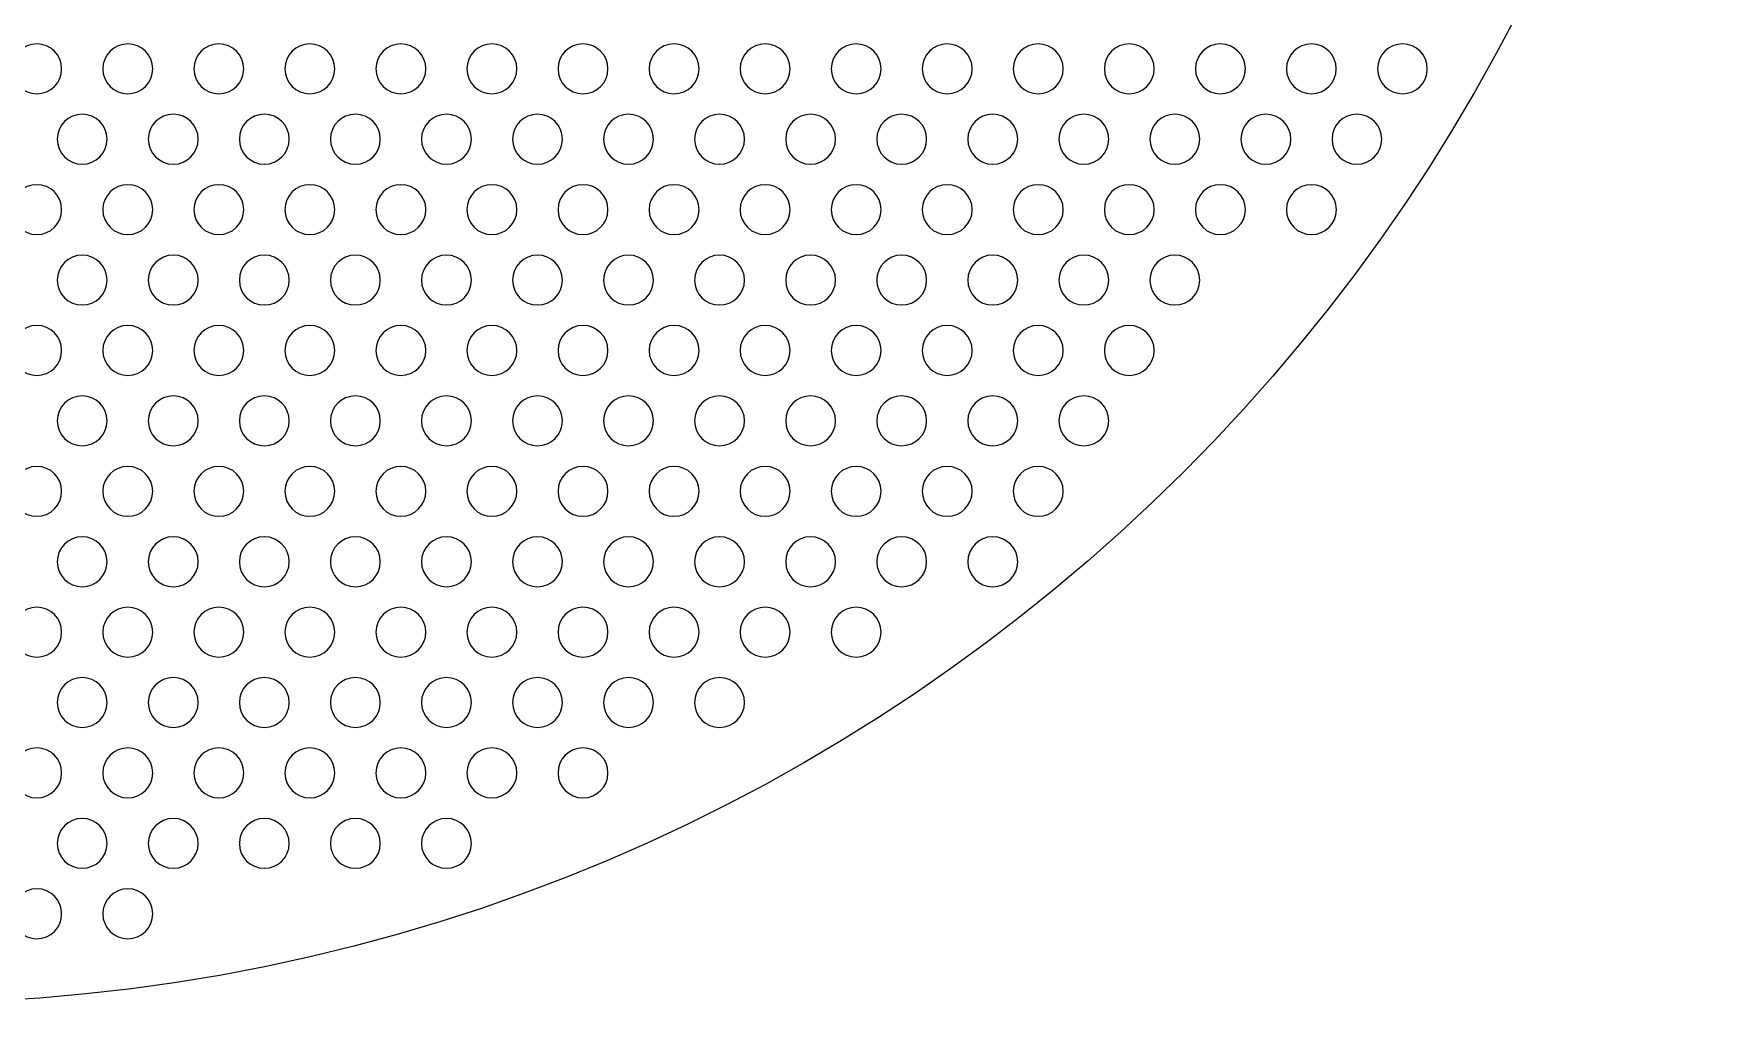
# Model space of a CAD drawing. Header units: millimetres. Extents: x 2717 to 2965, y -3 to 245.
# Drawn here: x 2850.6 to 2965.5, y -3 to 63.3 of the extents above; entities that cross this region are included whole.
import ezdxf

# ---------------------------------------------------------------- set-up
doc = ezdxf.new("R2010")
doc.units = ezdxf.units.MM
doc.layers.add('Livello 04', color=1, linetype='Continuous', true_color=0xff0000)
doc.layers.add('Predefinito', color=18, linetype='Continuous', true_color=0x000000)

msp = doc.modelspace()

# ---------------------------------------------------------------- linework, layer by layer
at = {"layer": 'Livello 04'}
msp.add_circle((2841.47, 121.04), 124, dxfattribs=at)
at = {"layer": 'Predefinito', "color": 18, "true_color": 0x000000}
for points in [[(2850.8, 62.6), (2849.86, 62.6), (2849.09, 61.84), (2849.09, 60.9)], [(2852.5, 60.9), (2852.5, 61.84), (2851.74, 62.6), (2850.8, 62.6)], [(2857.02, 62.6), (2856.08, 62.6), (2855.31, 61.84), (2855.31, 60.9)], [(2858.72, 60.9), (2858.72, 61.84), (2857.96, 62.6), (2857.02, 62.6)], [(2863.24, 62.6), (2862.3, 62.6), (2861.53, 61.84), (2861.53, 60.9)], [(2864.94, 60.9), (2864.94, 61.84), (2864.18, 62.6), (2863.24, 62.6)], [(2869.46, 62.6), (2868.51, 62.6), (2867.75, 61.84), (2867.75, 60.9)], [(2871.16, 60.9), (2871.16, 61.84), (2870.4, 62.6), (2869.46, 62.6)], [(2875.68, 62.6), (2874.73, 62.6), (2873.97, 61.84), (2873.97, 60.9)], [(2877.38, 60.9), (2877.38, 61.84), (2876.62, 62.6), (2875.68, 62.6)], [(2881.89, 62.6), (2880.95, 62.6), (2880.19, 61.84), (2880.19, 60.9)], [(2883.6, 60.9), (2883.6, 61.84), (2882.84, 62.6), (2881.89, 62.6)], [(2888.11, 62.6), (2887.17, 62.6), (2886.41, 61.84), (2886.41, 60.9)], [(2889.82, 60.9), (2889.82, 61.84), (2889.06, 62.6), (2888.11, 62.6)], [(2894.33, 62.6), (2893.39, 62.6), (2892.63, 61.84), (2892.63, 60.9)], [(2896.04, 60.9), (2896.04, 61.84), (2895.28, 62.6), (2894.33, 62.6)], [(2900.55, 62.6), (2899.61, 62.6), (2898.85, 61.84), (2898.85, 60.9)], [(2902.26, 60.9), (2902.26, 61.84), (2901.49, 62.6), (2900.55, 62.6)], [(2906.77, 62.6), (2905.83, 62.6), (2905.07, 61.84), (2905.07, 60.9)], [(2908.48, 60.9), (2908.48, 61.84), (2907.71, 62.6), (2906.77, 62.6)], [(2912.99, 62.6), (2912.05, 62.6), (2911.29, 61.84), (2911.29, 60.9)], [(2914.7, 60.9), (2914.7, 61.84), (2913.93, 62.6), (2912.99, 62.6)], [(2919.21, 62.6), (2918.27, 62.6), (2917.51, 61.84), (2917.51, 60.9)], [(2920.92, 60.9), (2920.92, 61.84), (2920.15, 62.6), (2919.21, 62.6)], [(2925.43, 62.6), (2924.49, 62.6), (2923.73, 61.84), (2923.73, 60.9)], [(2927.14, 60.9), (2927.14, 61.84), (2926.37, 62.6), (2925.43, 62.6)], [(2931.65, 62.6), (2930.71, 62.6), (2929.95, 61.84), (2929.95, 60.9)], [(2933.36, 60.9), (2933.36, 61.84), (2932.59, 62.6), (2931.65, 62.6)], [(2937.87, 62.6), (2936.93, 62.6), (2936.17, 61.84), (2936.17, 60.9)], [(2939.57, 60.9), (2939.57, 61.84), (2938.81, 62.6), (2937.87, 62.6)], [(2944.09, 62.6), (2943.15, 62.6), (2942.39, 61.84), (2942.39, 60.9)], [(2945.79, 60.9), (2945.79, 61.84), (2945.03, 62.6), (2944.09, 62.6)], [(2849.09, 60.9), (2849.09, 59.96), (2849.86, 59.19), (2850.8, 59.19)], [(2850.8, 59.19), (2851.74, 59.19), (2852.5, 59.96), (2852.5, 60.9)], [(2855.31, 60.9), (2855.31, 59.96), (2856.08, 59.19), (2857.02, 59.19)], [(2857.02, 59.19), (2857.96, 59.19), (2858.72, 59.96), (2858.72, 60.9)], [(2861.53, 60.9), (2861.53, 59.96), (2862.3, 59.19), (2863.24, 59.19)], [(2863.24, 59.19), (2864.18, 59.19), (2864.94, 59.96), (2864.94, 60.9)], [(2867.75, 60.9), (2867.75, 59.96), (2868.51, 59.19), (2869.46, 59.19)], [(2869.46, 59.19), (2870.4, 59.19), (2871.16, 59.96), (2871.16, 60.9)], [(2873.97, 60.9), (2873.97, 59.96), (2874.73, 59.19), (2875.68, 59.19)], [(2875.68, 59.19), (2876.62, 59.19), (2877.38, 59.96), (2877.38, 60.9)], [(2880.19, 60.9), (2880.19, 59.96), (2880.95, 59.19), (2881.89, 59.19)], [(2881.89, 59.19), (2882.84, 59.19), (2883.6, 59.96), (2883.6, 60.9)], [(2886.41, 60.9), (2886.41, 59.96), (2887.17, 59.19), (2888.11, 59.19)], [(2888.11, 59.19), (2889.06, 59.19), (2889.82, 59.96), (2889.82, 60.9)], [(2892.63, 60.9), (2892.63, 59.96), (2893.39, 59.19), (2894.33, 59.19)], [(2894.33, 59.19), (2895.28, 59.19), (2896.04, 59.96), (2896.04, 60.9)], [(2898.85, 60.9), (2898.85, 59.96), (2899.61, 59.19), (2900.55, 59.19)], [(2900.55, 59.19), (2901.49, 59.19), (2902.26, 59.96), (2902.26, 60.9)], [(2905.07, 60.9), (2905.07, 59.96), (2905.83, 59.19), (2906.77, 59.19)], [(2906.77, 59.19), (2907.71, 59.19), (2908.48, 59.96), (2908.48, 60.9)], [(2911.29, 60.9), (2911.29, 59.96), (2912.05, 59.19), (2912.99, 59.19)], [(2912.99, 59.19), (2913.93, 59.19), (2914.7, 59.96), (2914.7, 60.9)], [(2917.51, 60.9), (2917.51, 59.96), (2918.27, 59.19), (2919.21, 59.19)], [(2919.21, 59.19), (2920.15, 59.19), (2920.92, 59.96), (2920.92, 60.9)], [(2923.73, 60.9), (2923.73, 59.96), (2924.49, 59.19), (2925.43, 59.19)], [(2925.43, 59.19), (2926.37, 59.19), (2927.14, 59.96), (2927.14, 60.9)], [(2929.95, 60.9), (2929.95, 59.96), (2930.71, 59.19), (2931.65, 59.19)], [(2931.65, 59.19), (2932.59, 59.19), (2933.36, 59.96), (2933.36, 60.9)], [(2936.17, 60.9), (2936.17, 59.96), (2936.93, 59.19), (2937.87, 59.19)], [(2937.87, 59.19), (2938.81, 59.19), (2939.57, 59.96), (2939.57, 60.9)], [(2942.39, 60.9), (2942.39, 59.96), (2943.15, 59.19), (2944.09, 59.19)], [(2944.09, 59.19), (2945.03, 59.19), (2945.79, 59.96), (2945.79, 60.9)], [(2853.91, 57.79), (2852.97, 57.79), (2852.2, 57.03), (2852.2, 56.09)], [(2855.61, 56.09), (2855.61, 57.03), (2854.85, 57.79), (2853.91, 57.79)], [(2860.13, 57.79), (2859.19, 57.79), (2858.42, 57.03), (2858.42, 56.09)], [(2861.83, 56.09), (2861.83, 57.03), (2861.07, 57.79), (2860.13, 57.79)], [(2866.35, 57.79), (2865.4, 57.79), (2864.64, 57.03), (2864.64, 56.09)], [(2868.05, 56.09), (2868.05, 57.03), (2867.29, 57.79), (2866.35, 57.79)], [(2872.57, 57.79), (2871.62, 57.79), (2870.86, 57.03), (2870.86, 56.09)], [(2874.27, 56.09), (2874.27, 57.03), (2873.51, 57.79), (2872.57, 57.79)], [(2878.79, 57.79), (2877.84, 57.79), (2877.08, 57.03), (2877.08, 56.09)], [(2880.49, 56.09), (2880.49, 57.03), (2879.73, 57.79), (2878.79, 57.79)], [(2885, 57.79), (2884.06, 57.79), (2883.3, 57.03), (2883.3, 56.09)], [(2886.71, 56.09), (2886.71, 57.03), (2885.95, 57.79), (2885, 57.79)], [(2891.22, 57.79), (2890.28, 57.79), (2889.52, 57.03), (2889.52, 56.09)], [(2892.93, 56.09), (2892.93, 57.03), (2892.17, 57.79), (2891.22, 57.79)], [(2897.44, 57.79), (2896.5, 57.79), (2895.74, 57.03), (2895.74, 56.09)], [(2899.15, 56.09), (2899.15, 57.03), (2898.39, 57.79), (2897.44, 57.79)], [(2903.66, 57.79), (2902.72, 57.79), (2901.96, 57.03), (2901.96, 56.09)], [(2905.37, 56.09), (2905.37, 57.03), (2904.6, 57.79), (2903.66, 57.79)], [(2909.88, 57.79), (2908.94, 57.79), (2908.18, 57.03), (2908.18, 56.09)], [(2911.59, 56.09), (2911.59, 57.03), (2910.82, 57.79), (2909.88, 57.79)], [(2916.1, 57.79), (2915.16, 57.79), (2914.4, 57.03), (2914.4, 56.09)], [(2917.81, 56.09), (2917.81, 57.03), (2917.04, 57.79), (2916.1, 57.79)], [(2922.32, 57.79), (2921.38, 57.79), (2920.62, 57.03), (2920.62, 56.09)], [(2924.03, 56.09), (2924.03, 57.03), (2923.26, 57.79), (2922.32, 57.79)], [(2928.54, 57.79), (2927.6, 57.79), (2926.84, 57.03), (2926.84, 56.09)], [(2930.25, 56.09), (2930.25, 57.03), (2929.48, 57.79), (2928.54, 57.79)], [(2934.76, 57.79), (2933.82, 57.79), (2933.06, 57.03), (2933.06, 56.09)], [(2936.47, 56.09), (2936.47, 57.03), (2935.7, 57.79), (2934.76, 57.79)], [(2940.98, 57.79), (2940.04, 57.79), (2939.28, 57.03), (2939.28, 56.09)], [(2942.68, 56.09), (2942.68, 57.03), (2941.92, 57.79), (2940.98, 57.79)], [(2852.2, 56.09), (2852.2, 55.14), (2852.97, 54.38), (2853.91, 54.38)], [(2853.91, 54.38), (2854.85, 54.38), (2855.61, 55.14), (2855.61, 56.09)], [(2858.42, 56.09), (2858.42, 55.14), (2859.19, 54.38), (2860.13, 54.38)], [(2860.13, 54.38), (2861.07, 54.38), (2861.83, 55.14), (2861.83, 56.09)], [(2864.64, 56.09), (2864.64, 55.14), (2865.4, 54.38), (2866.35, 54.38)], [(2866.35, 54.38), (2867.29, 54.38), (2868.05, 55.14), (2868.05, 56.09)], [(2870.86, 56.09), (2870.86, 55.14), (2871.62, 54.38), (2872.57, 54.38)], [(2872.57, 54.38), (2873.51, 54.38), (2874.27, 55.14), (2874.27, 56.09)], [(2877.08, 56.09), (2877.08, 55.14), (2877.84, 54.38), (2878.79, 54.38)], [(2878.79, 54.38), (2879.73, 54.38), (2880.49, 55.14), (2880.49, 56.09)], [(2883.3, 56.09), (2883.3, 55.14), (2884.06, 54.38), (2885, 54.38)], [(2885, 54.38), (2885.95, 54.38), (2886.71, 55.14), (2886.71, 56.09)], [(2889.52, 56.09), (2889.52, 55.14), (2890.28, 54.38), (2891.22, 54.38)], [(2891.22, 54.38), (2892.17, 54.38), (2892.93, 55.14), (2892.93, 56.09)], [(2895.74, 56.09), (2895.74, 55.14), (2896.5, 54.38), (2897.44, 54.38)], [(2897.44, 54.38), (2898.39, 54.38), (2899.15, 55.14), (2899.15, 56.09)], [(2901.96, 56.09), (2901.96, 55.14), (2902.72, 54.38), (2903.66, 54.38)], [(2903.66, 54.38), (2904.6, 54.38), (2905.37, 55.14), (2905.37, 56.09)], [(2908.18, 56.09), (2908.18, 55.14), (2908.94, 54.38), (2909.88, 54.38)], [(2909.88, 54.38), (2910.82, 54.38), (2911.59, 55.14), (2911.59, 56.09)], [(2914.4, 56.09), (2914.4, 55.14), (2915.16, 54.38), (2916.1, 54.38)], [(2916.1, 54.38), (2917.04, 54.38), (2917.81, 55.14), (2917.81, 56.09)], [(2920.62, 56.09), (2920.62, 55.14), (2921.38, 54.38), (2922.32, 54.38)], [(2922.32, 54.38), (2923.26, 54.38), (2924.03, 55.14), (2924.03, 56.09)], [(2926.84, 56.09), (2926.84, 55.14), (2927.6, 54.38), (2928.54, 54.38)], [(2928.54, 54.38), (2929.48, 54.38), (2930.25, 55.14), (2930.25, 56.09)], [(2933.06, 56.09), (2933.06, 55.14), (2933.82, 54.38), (2934.76, 54.38)], [(2934.76, 54.38), (2935.7, 54.38), (2936.47, 55.14), (2936.47, 56.09)], [(2939.28, 56.09), (2939.28, 55.14), (2940.04, 54.38), (2940.98, 54.38)], [(2940.98, 54.38), (2941.92, 54.38), (2942.68, 55.14), (2942.68, 56.09)], [(2850.8, 52.98), (2849.86, 52.98), (2849.09, 52.22), (2849.09, 51.27)], [(2852.5, 51.27), (2852.5, 52.22), (2851.74, 52.98), (2850.8, 52.98)], [(2857.02, 52.98), (2856.08, 52.98), (2855.31, 52.22), (2855.31, 51.27)], [(2858.72, 51.27), (2858.72, 52.22), (2857.96, 52.98), (2857.02, 52.98)], [(2863.24, 52.98), (2862.3, 52.98), (2861.53, 52.22), (2861.53, 51.27)], [(2864.94, 51.27), (2864.94, 52.22), (2864.18, 52.98), (2863.24, 52.98)], [(2869.46, 52.98), (2868.51, 52.98), (2867.75, 52.22), (2867.75, 51.27)], [(2871.16, 51.27), (2871.16, 52.22), (2870.4, 52.98), (2869.46, 52.98)], [(2875.68, 52.98), (2874.73, 52.98), (2873.97, 52.22), (2873.97, 51.27)], [(2877.38, 51.27), (2877.38, 52.22), (2876.62, 52.98), (2875.68, 52.98)], [(2881.89, 52.98), (2880.95, 52.98), (2880.19, 52.22), (2880.19, 51.27)], [(2883.6, 51.27), (2883.6, 52.22), (2882.84, 52.98), (2881.89, 52.98)], [(2888.11, 52.98), (2887.17, 52.98), (2886.41, 52.22), (2886.41, 51.27)], [(2889.82, 51.27), (2889.82, 52.22), (2889.06, 52.98), (2888.11, 52.98)], [(2894.33, 52.98), (2893.39, 52.98), (2892.63, 52.22), (2892.63, 51.27)], [(2896.04, 51.27), (2896.04, 52.22), (2895.28, 52.98), (2894.33, 52.98)], [(2900.55, 52.98), (2899.61, 52.98), (2898.85, 52.22), (2898.85, 51.27)], [(2902.26, 51.27), (2902.26, 52.22), (2901.49, 52.98), (2900.55, 52.98)], [(2906.77, 52.98), (2905.83, 52.98), (2905.07, 52.22), (2905.07, 51.27)], [(2908.48, 51.27), (2908.48, 52.22), (2907.71, 52.98), (2906.77, 52.98)], [(2912.99, 52.98), (2912.05, 52.98), (2911.29, 52.22), (2911.29, 51.27)], [(2914.7, 51.27), (2914.7, 52.22), (2913.93, 52.98), (2912.99, 52.98)], [(2919.21, 52.98), (2918.27, 52.98), (2917.51, 52.22), (2917.51, 51.27)], [(2920.92, 51.27), (2920.92, 52.22), (2920.15, 52.98), (2919.21, 52.98)], [(2925.43, 52.98), (2924.49, 52.98), (2923.73, 52.22), (2923.73, 51.27)], [(2927.14, 51.27), (2927.14, 52.22), (2926.37, 52.98), (2925.43, 52.98)], [(2931.65, 52.98), (2930.71, 52.98), (2929.95, 52.22), (2929.95, 51.27)], [(2933.36, 51.27), (2933.36, 52.22), (2932.59, 52.98), (2931.65, 52.98)], [(2937.87, 52.98), (2936.93, 52.98), (2936.17, 52.22), (2936.17, 51.27)], [(2939.58, 51.27), (2939.58, 52.22), (2938.81, 52.98), (2937.87, 52.98)], [(2849.09, 51.27), (2849.09, 50.33), (2849.86, 49.57), (2850.8, 49.57)], [(2850.8, 49.57), (2851.74, 49.57), (2852.5, 50.33), (2852.5, 51.27)], [(2855.31, 51.27), (2855.31, 50.33), (2856.08, 49.57), (2857.02, 49.57)], [(2857.02, 49.57), (2857.96, 49.57), (2858.72, 50.33), (2858.72, 51.27)], [(2861.53, 51.27), (2861.53, 50.33), (2862.3, 49.57), (2863.24, 49.57)], [(2863.24, 49.57), (2864.18, 49.57), (2864.94, 50.33), (2864.94, 51.27)], [(2867.75, 51.27), (2867.75, 50.33), (2868.51, 49.57), (2869.46, 49.57)], [(2869.46, 49.57), (2870.4, 49.57), (2871.16, 50.33), (2871.16, 51.27)], [(2873.97, 51.27), (2873.97, 50.33), (2874.73, 49.57), (2875.68, 49.57)], [(2875.68, 49.57), (2876.62, 49.57), (2877.38, 50.33), (2877.38, 51.27)], [(2880.19, 51.27), (2880.19, 50.33), (2880.95, 49.57), (2881.89, 49.57)], [(2881.89, 49.57), (2882.84, 49.57), (2883.6, 50.33), (2883.6, 51.27)], [(2886.41, 51.27), (2886.41, 50.33), (2887.17, 49.57), (2888.11, 49.57)], [(2888.11, 49.57), (2889.06, 49.57), (2889.82, 50.33), (2889.82, 51.27)], [(2892.63, 51.27), (2892.63, 50.33), (2893.39, 49.57), (2894.33, 49.57)], [(2894.33, 49.57), (2895.28, 49.57), (2896.04, 50.33), (2896.04, 51.27)], [(2898.85, 51.27), (2898.85, 50.33), (2899.61, 49.57), (2900.55, 49.57)], [(2900.55, 49.57), (2901.49, 49.57), (2902.26, 50.33), (2902.26, 51.27)], [(2905.07, 51.27), (2905.07, 50.33), (2905.83, 49.57), (2906.77, 49.57)], [(2906.77, 49.57), (2907.71, 49.57), (2908.48, 50.33), (2908.48, 51.27)], [(2911.29, 51.27), (2911.29, 50.33), (2912.05, 49.57), (2912.99, 49.57)], [(2912.99, 49.57), (2913.93, 49.57), (2914.7, 50.33), (2914.7, 51.27)], [(2917.51, 51.27), (2917.51, 50.33), (2918.27, 49.57), (2919.21, 49.57)], [(2919.21, 49.57), (2920.15, 49.57), (2920.92, 50.33), (2920.92, 51.27)], [(2923.73, 51.27), (2923.73, 50.33), (2924.49, 49.57), (2925.43, 49.57)], [(2925.43, 49.57), (2926.37, 49.57), (2927.14, 50.33), (2927.14, 51.27)], [(2929.95, 51.27), (2929.95, 50.33), (2930.71, 49.57), (2931.65, 49.57)], [(2931.65, 49.57), (2932.59, 49.57), (2933.36, 50.33), (2933.36, 51.27)], [(2936.17, 51.27), (2936.17, 50.33), (2936.93, 49.57), (2937.87, 49.57)], [(2937.87, 49.57), (2938.81, 49.57), (2939.58, 50.33), (2939.58, 51.27)], [(2853.91, 48.17), (2852.97, 48.17), (2852.2, 47.4), (2852.2, 46.46)], [(2855.61, 46.46), (2855.61, 47.4), (2854.85, 48.17), (2853.91, 48.17)], [(2860.13, 48.17), (2859.19, 48.17), (2858.42, 47.4), (2858.42, 46.46)], [(2861.83, 46.46), (2861.83, 47.4), (2861.07, 48.17), (2860.13, 48.17)], [(2866.35, 48.17), (2865.4, 48.17), (2864.64, 47.4), (2864.64, 46.46)], [(2868.05, 46.46), (2868.05, 47.4), (2867.29, 48.17), (2866.35, 48.17)], [(2872.57, 48.17), (2871.62, 48.17), (2870.86, 47.4), (2870.86, 46.46)], [(2874.27, 46.46), (2874.27, 47.4), (2873.51, 48.17), (2872.57, 48.17)], [(2878.79, 48.17), (2877.84, 48.17), (2877.08, 47.4), (2877.08, 46.46)], [(2880.49, 46.46), (2880.49, 47.4), (2879.73, 48.17), (2878.79, 48.17)], [(2885, 48.17), (2884.06, 48.17), (2883.3, 47.4), (2883.3, 46.46)], [(2886.71, 46.46), (2886.71, 47.4), (2885.95, 48.17), (2885, 48.17)], [(2891.22, 48.17), (2890.28, 48.17), (2889.52, 47.4), (2889.52, 46.46)], [(2892.93, 46.46), (2892.93, 47.4), (2892.17, 48.17), (2891.22, 48.17)], [(2897.44, 48.17), (2896.5, 48.17), (2895.74, 47.4), (2895.74, 46.46)], [(2899.15, 46.46), (2899.15, 47.4), (2898.39, 48.17), (2897.44, 48.17)], [(2903.66, 48.17), (2902.72, 48.17), (2901.96, 47.4), (2901.96, 46.46)], [(2905.37, 46.46), (2905.37, 47.4), (2904.6, 48.17), (2903.66, 48.17)], [(2909.88, 48.17), (2908.94, 48.17), (2908.18, 47.4), (2908.18, 46.46)], [(2911.59, 46.46), (2911.59, 47.4), (2910.82, 48.17), (2909.88, 48.17)], [(2916.1, 48.17), (2915.16, 48.17), (2914.4, 47.4), (2914.4, 46.46)], [(2917.81, 46.46), (2917.81, 47.4), (2917.04, 48.17), (2916.1, 48.17)], [(2922.32, 48.17), (2921.38, 48.17), (2920.62, 47.4), (2920.62, 46.46)], [(2924.03, 46.46), (2924.03, 47.4), (2923.26, 48.17), (2922.32, 48.17)], [(2928.54, 48.17), (2927.6, 48.17), (2926.84, 47.4), (2926.84, 46.46)], [(2930.25, 46.46), (2930.25, 47.4), (2929.48, 48.17), (2928.54, 48.17)], [(2852.2, 46.46), (2852.2, 45.52), (2852.97, 44.76), (2853.91, 44.76)], [(2853.91, 44.76), (2854.85, 44.76), (2855.61, 45.52), (2855.61, 46.46)], [(2858.42, 46.46), (2858.42, 45.52), (2859.19, 44.76), (2860.13, 44.76)], [(2860.13, 44.76), (2861.07, 44.76), (2861.83, 45.52), (2861.83, 46.46)], [(2864.64, 46.46), (2864.64, 45.52), (2865.4, 44.76), (2866.35, 44.76)], [(2866.35, 44.76), (2867.29, 44.76), (2868.05, 45.52), (2868.05, 46.46)], [(2870.86, 46.46), (2870.86, 45.52), (2871.62, 44.76), (2872.57, 44.76)], [(2872.57, 44.76), (2873.51, 44.76), (2874.27, 45.52), (2874.27, 46.46)], [(2877.08, 46.46), (2877.08, 45.52), (2877.84, 44.76), (2878.79, 44.76)], [(2878.79, 44.76), (2879.73, 44.76), (2880.49, 45.52), (2880.49, 46.46)], [(2883.3, 46.46), (2883.3, 45.52), (2884.06, 44.76), (2885, 44.76)], [(2885, 44.76), (2885.95, 44.76), (2886.71, 45.52), (2886.71, 46.46)], [(2889.52, 46.46), (2889.52, 45.52), (2890.28, 44.76), (2891.22, 44.76)], [(2891.22, 44.76), (2892.17, 44.76), (2892.93, 45.52), (2892.93, 46.46)], [(2895.74, 46.46), (2895.74, 45.52), (2896.5, 44.76), (2897.44, 44.76)], [(2897.44, 44.76), (2898.39, 44.76), (2899.15, 45.52), (2899.15, 46.46)], [(2901.96, 46.46), (2901.96, 45.52), (2902.72, 44.76), (2903.66, 44.76)], [(2903.66, 44.76), (2904.6, 44.76), (2905.37, 45.52), (2905.37, 46.46)], [(2908.18, 46.46), (2908.18, 45.52), (2908.94, 44.76), (2909.88, 44.76)], [(2909.88, 44.76), (2910.82, 44.76), (2911.59, 45.52), (2911.59, 46.46)], [(2914.4, 46.46), (2914.4, 45.52), (2915.16, 44.76), (2916.1, 44.76)], [(2916.1, 44.76), (2917.04, 44.76), (2917.81, 45.52), (2917.81, 46.46)], [(2920.62, 46.46), (2920.62, 45.52), (2921.38, 44.76), (2922.32, 44.76)], [(2922.32, 44.76), (2923.26, 44.76), (2924.03, 45.52), (2924.03, 46.46)], [(2926.84, 46.46), (2926.84, 45.52), (2927.6, 44.76), (2928.54, 44.76)], [(2928.54, 44.76), (2929.48, 44.76), (2930.25, 45.52), (2930.25, 46.46)], [(2850.8, 43.36), (2849.86, 43.36), (2849.09, 42.59), (2849.09, 41.65)], [(2852.5, 41.65), (2852.5, 42.59), (2851.74, 43.36), (2850.8, 43.36)], [(2857.02, 43.36), (2856.08, 43.36), (2855.31, 42.59), (2855.31, 41.65)], [(2858.72, 41.65), (2858.72, 42.59), (2857.96, 43.36), (2857.02, 43.36)], [(2863.24, 43.36), (2862.3, 43.36), (2861.53, 42.59), (2861.53, 41.65)], [(2864.94, 41.65), (2864.94, 42.59), (2864.18, 43.36), (2863.24, 43.36)], [(2869.46, 43.36), (2868.51, 43.36), (2867.75, 42.59), (2867.75, 41.65)], [(2871.16, 41.65), (2871.16, 42.59), (2870.4, 43.36), (2869.46, 43.36)], [(2875.68, 43.36), (2874.73, 43.36), (2873.97, 42.59), (2873.97, 41.65)], [(2877.38, 41.65), (2877.38, 42.59), (2876.62, 43.36), (2875.68, 43.36)], [(2881.89, 43.36), (2880.95, 43.36), (2880.19, 42.59), (2880.19, 41.65)], [(2883.6, 41.65), (2883.6, 42.59), (2882.84, 43.36), (2881.89, 43.36)], [(2888.11, 43.36), (2887.17, 43.36), (2886.41, 42.59), (2886.41, 41.65)], [(2889.82, 41.65), (2889.82, 42.59), (2889.06, 43.36), (2888.11, 43.36)], [(2894.33, 43.36), (2893.39, 43.36), (2892.63, 42.59), (2892.63, 41.65)], [(2896.04, 41.65), (2896.04, 42.59), (2895.28, 43.36), (2894.33, 43.36)], [(2900.55, 43.36), (2899.61, 43.36), (2898.85, 42.59), (2898.85, 41.65)], [(2902.26, 41.65), (2902.26, 42.59), (2901.49, 43.36), (2900.55, 43.36)], [(2906.77, 43.36), (2905.83, 43.36), (2905.07, 42.59), (2905.07, 41.65)], [(2908.48, 41.65), (2908.48, 42.59), (2907.71, 43.36), (2906.77, 43.36)], [(2912.99, 43.36), (2912.05, 43.36), (2911.29, 42.59), (2911.29, 41.65)], [(2914.7, 41.65), (2914.7, 42.59), (2913.93, 43.36), (2912.99, 43.36)], [(2919.21, 43.36), (2918.27, 43.36), (2917.51, 42.59), (2917.51, 41.65)], [(2920.92, 41.65), (2920.92, 42.59), (2920.15, 43.36), (2919.21, 43.36)], [(2925.43, 43.36), (2924.49, 43.36), (2923.73, 42.59), (2923.73, 41.65)], [(2927.14, 41.65), (2927.14, 42.59), (2926.37, 43.36), (2925.43, 43.36)], [(2849.09, 41.65), (2849.09, 40.71), (2849.86, 39.95), (2850.8, 39.95)], [(2850.8, 39.95), (2851.74, 39.95), (2852.5, 40.71), (2852.5, 41.65)], [(2855.31, 41.65), (2855.31, 40.71), (2856.08, 39.95), (2857.02, 39.95)], [(2857.02, 39.95), (2857.96, 39.95), (2858.72, 40.71), (2858.72, 41.65)], [(2861.53, 41.65), (2861.53, 40.71), (2862.3, 39.95), (2863.24, 39.95)], [(2863.24, 39.95), (2864.18, 39.95), (2864.94, 40.71), (2864.94, 41.65)], [(2867.75, 41.65), (2867.75, 40.71), (2868.51, 39.95), (2869.46, 39.95)], [(2869.46, 39.95), (2870.4, 39.95), (2871.16, 40.71), (2871.16, 41.65)], [(2873.97, 41.65), (2873.97, 40.71), (2874.73, 39.95), (2875.68, 39.95)], [(2875.68, 39.95), (2876.62, 39.95), (2877.38, 40.71), (2877.38, 41.65)], [(2880.19, 41.65), (2880.19, 40.71), (2880.95, 39.95), (2881.89, 39.95)], [(2881.89, 39.95), (2882.84, 39.95), (2883.6, 40.71), (2883.6, 41.65)], [(2886.41, 41.65), (2886.41, 40.71), (2887.17, 39.95), (2888.11, 39.95)], [(2888.11, 39.95), (2889.06, 39.95), (2889.82, 40.71), (2889.82, 41.65)], [(2892.63, 41.65), (2892.63, 40.71), (2893.39, 39.95), (2894.33, 39.95)], [(2894.33, 39.95), (2895.28, 39.95), (2896.04, 40.71), (2896.04, 41.65)], [(2898.85, 41.65), (2898.85, 40.71), (2899.61, 39.95), (2900.55, 39.95)], [(2900.55, 39.95), (2901.49, 39.95), (2902.26, 40.71), (2902.26, 41.65)], [(2905.07, 41.65), (2905.07, 40.71), (2905.83, 39.95), (2906.77, 39.95)], [(2906.77, 39.95), (2907.71, 39.95), (2908.48, 40.71), (2908.48, 41.65)], [(2911.29, 41.65), (2911.29, 40.71), (2912.05, 39.95), (2912.99, 39.95)], [(2912.99, 39.95), (2913.93, 39.95), (2914.7, 40.71), (2914.7, 41.65)], [(2917.51, 41.65), (2917.51, 40.71), (2918.27, 39.95), (2919.21, 39.95)], [(2919.21, 39.95), (2920.15, 39.95), (2920.92, 40.71), (2920.92, 41.65)], [(2923.73, 41.65), (2923.73, 40.71), (2924.49, 39.95), (2925.43, 39.95)], [(2925.43, 39.95), (2926.37, 39.95), (2927.14, 40.71), (2927.14, 41.65)], [(2853.91, 38.55), (2852.97, 38.55), (2852.2, 37.78), (2852.2, 36.84)], [(2855.61, 36.84), (2855.61, 37.78), (2854.85, 38.55), (2853.91, 38.55)], [(2860.13, 38.55), (2859.19, 38.55), (2858.42, 37.78), (2858.42, 36.84)], [(2861.83, 36.84), (2861.83, 37.78), (2861.07, 38.55), (2860.13, 38.55)], [(2866.35, 38.55), (2865.4, 38.55), (2864.64, 37.78), (2864.64, 36.84)], [(2868.05, 36.84), (2868.05, 37.78), (2867.29, 38.55), (2866.35, 38.55)], [(2872.57, 38.55), (2871.62, 38.55), (2870.86, 37.78), (2870.86, 36.84)], [(2874.27, 36.84), (2874.27, 37.78), (2873.51, 38.55), (2872.57, 38.55)], [(2878.79, 38.55), (2877.84, 38.55), (2877.08, 37.78), (2877.08, 36.84)], [(2880.49, 36.84), (2880.49, 37.78), (2879.73, 38.55), (2878.79, 38.55)], [(2885, 38.55), (2884.06, 38.55), (2883.3, 37.78), (2883.3, 36.84)], [(2886.71, 36.84), (2886.71, 37.78), (2885.95, 38.55), (2885, 38.55)], [(2891.22, 38.55), (2890.28, 38.55), (2889.52, 37.78), (2889.52, 36.84)], [(2892.93, 36.84), (2892.93, 37.78), (2892.17, 38.55), (2891.22, 38.55)], [(2897.44, 38.55), (2896.5, 38.55), (2895.74, 37.78), (2895.74, 36.84)], [(2899.15, 36.84), (2899.15, 37.78), (2898.39, 38.55), (2897.44, 38.55)], [(2903.66, 38.55), (2902.72, 38.55), (2901.96, 37.78), (2901.96, 36.84)], [(2905.37, 36.84), (2905.37, 37.78), (2904.6, 38.55), (2903.66, 38.55)], [(2909.88, 38.55), (2908.94, 38.55), (2908.18, 37.78), (2908.18, 36.84)], [(2911.59, 36.84), (2911.59, 37.78), (2910.82, 38.55), (2909.88, 38.55)], [(2916.1, 38.55), (2915.16, 38.55), (2914.4, 37.78), (2914.4, 36.84)], [(2917.81, 36.84), (2917.81, 37.78), (2917.04, 38.55), (2916.1, 38.55)], [(2922.32, 38.55), (2921.38, 38.55), (2920.62, 37.78), (2920.62, 36.84)], [(2924.03, 36.84), (2924.03, 37.78), (2923.26, 38.55), (2922.32, 38.55)], [(2852.2, 36.84), (2852.2, 35.9), (2852.97, 35.14), (2853.91, 35.14)], [(2853.91, 35.14), (2854.85, 35.14), (2855.61, 35.9), (2855.61, 36.84)], [(2858.42, 36.84), (2858.42, 35.9), (2859.19, 35.14), (2860.13, 35.14)], [(2860.13, 35.14), (2861.07, 35.14), (2861.83, 35.9), (2861.83, 36.84)], [(2864.64, 36.84), (2864.64, 35.9), (2865.4, 35.14), (2866.35, 35.14)], [(2866.35, 35.14), (2867.29, 35.14), (2868.05, 35.9), (2868.05, 36.84)], [(2870.86, 36.84), (2870.86, 35.9), (2871.62, 35.14), (2872.57, 35.14)], [(2872.57, 35.14), (2873.51, 35.14), (2874.27, 35.9), (2874.27, 36.84)], [(2877.08, 36.84), (2877.08, 35.9), (2877.84, 35.14), (2878.79, 35.14)], [(2878.79, 35.14), (2879.73, 35.14), (2880.49, 35.9), (2880.49, 36.84)], [(2883.3, 36.84), (2883.3, 35.9), (2884.06, 35.14), (2885, 35.14)], [(2885, 35.14), (2885.95, 35.14), (2886.71, 35.9), (2886.71, 36.84)], [(2889.52, 36.84), (2889.52, 35.9), (2890.28, 35.14), (2891.22, 35.14)], [(2891.22, 35.14), (2892.17, 35.14), (2892.93, 35.9), (2892.93, 36.84)], [(2895.74, 36.84), (2895.74, 35.9), (2896.5, 35.14), (2897.44, 35.14)], [(2897.44, 35.14), (2898.39, 35.14), (2899.15, 35.9), (2899.15, 36.84)], [(2901.96, 36.84), (2901.96, 35.9), (2902.72, 35.14), (2903.66, 35.14)], [(2903.66, 35.14), (2904.6, 35.14), (2905.37, 35.9), (2905.37, 36.84)], [(2908.18, 36.84), (2908.18, 35.9), (2908.94, 35.14), (2909.88, 35.14)], [(2909.88, 35.14), (2910.82, 35.14), (2911.59, 35.9), (2911.59, 36.84)], [(2914.4, 36.84), (2914.4, 35.9), (2915.16, 35.14), (2916.1, 35.14)], [(2916.1, 35.14), (2917.04, 35.14), (2917.81, 35.9), (2917.81, 36.84)], [(2920.62, 36.84), (2920.62, 35.9), (2921.38, 35.14), (2922.32, 35.14)], [(2922.32, 35.14), (2923.26, 35.14), (2924.03, 35.9), (2924.03, 36.84)], [(2850.8, 33.73), (2849.86, 33.73), (2849.09, 32.97), (2849.09, 32.03)], [(2852.5, 32.03), (2852.5, 32.97), (2851.74, 33.73), (2850.8, 33.73)], [(2857.02, 33.73), (2856.08, 33.73), (2855.31, 32.97), (2855.31, 32.03)], [(2858.72, 32.03), (2858.72, 32.97), (2857.96, 33.73), (2857.02, 33.73)], [(2863.24, 33.73), (2862.3, 33.73), (2861.53, 32.97), (2861.53, 32.03)], [(2864.94, 32.03), (2864.94, 32.97), (2864.18, 33.73), (2863.24, 33.73)], [(2869.46, 33.73), (2868.51, 33.73), (2867.75, 32.97), (2867.75, 32.03)], [(2871.16, 32.03), (2871.16, 32.97), (2870.4, 33.73), (2869.46, 33.73)], [(2875.68, 33.73), (2874.73, 33.73), (2873.97, 32.97), (2873.97, 32.03)], [(2877.38, 32.03), (2877.38, 32.97), (2876.62, 33.73), (2875.68, 33.73)], [(2881.89, 33.73), (2880.95, 33.73), (2880.19, 32.97), (2880.19, 32.03)], [(2883.6, 32.03), (2883.6, 32.97), (2882.84, 33.73), (2881.89, 33.73)], [(2888.11, 33.73), (2887.17, 33.73), (2886.41, 32.97), (2886.41, 32.03)], [(2889.82, 32.03), (2889.82, 32.97), (2889.06, 33.73), (2888.11, 33.73)], [(2894.33, 33.73), (2893.39, 33.73), (2892.63, 32.97), (2892.63, 32.03)], [(2896.04, 32.03), (2896.04, 32.97), (2895.28, 33.73), (2894.33, 33.73)], [(2900.55, 33.73), (2899.61, 33.73), (2898.85, 32.97), (2898.85, 32.03)], [(2902.26, 32.03), (2902.26, 32.97), (2901.49, 33.73), (2900.55, 33.73)], [(2906.77, 33.73), (2905.83, 33.73), (2905.07, 32.97), (2905.07, 32.03)], [(2908.48, 32.03), (2908.48, 32.97), (2907.71, 33.73), (2906.77, 33.73)], [(2912.99, 33.73), (2912.05, 33.73), (2911.29, 32.97), (2911.29, 32.03)], [(2914.7, 32.03), (2914.7, 32.97), (2913.93, 33.73), (2912.99, 33.73)], [(2919.21, 33.73), (2918.27, 33.73), (2917.51, 32.97), (2917.51, 32.03)], [(2920.92, 32.03), (2920.92, 32.97), (2920.15, 33.73), (2919.21, 33.73)], [(2849.09, 32.03), (2849.09, 31.09), (2849.86, 30.32), (2850.8, 30.32)], [(2850.8, 30.32), (2851.74, 30.32), (2852.5, 31.09), (2852.5, 32.03)], [(2855.31, 32.03), (2855.31, 31.09), (2856.08, 30.32), (2857.02, 30.32)], [(2857.02, 30.32), (2857.96, 30.32), (2858.72, 31.09), (2858.72, 32.03)], [(2861.53, 32.03), (2861.53, 31.09), (2862.3, 30.32), (2863.24, 30.32)], [(2863.24, 30.32), (2864.18, 30.32), (2864.94, 31.09), (2864.94, 32.03)], [(2867.75, 32.03), (2867.75, 31.09), (2868.51, 30.32), (2869.46, 30.32)], [(2869.46, 30.32), (2870.4, 30.32), (2871.16, 31.09), (2871.16, 32.03)], [(2873.97, 32.03), (2873.97, 31.09), (2874.73, 30.32), (2875.68, 30.32)], [(2875.68, 30.32), (2876.62, 30.32), (2877.38, 31.09), (2877.38, 32.03)], [(2880.19, 32.03), (2880.19, 31.09), (2880.95, 30.32), (2881.89, 30.32)], [(2881.89, 30.32), (2882.84, 30.32), (2883.6, 31.09), (2883.6, 32.03)], [(2886.41, 32.03), (2886.41, 31.09), (2887.17, 30.32), (2888.11, 30.32)], [(2888.11, 30.32), (2889.06, 30.32), (2889.82, 31.09), (2889.82, 32.03)], [(2892.63, 32.03), (2892.63, 31.09), (2893.39, 30.32), (2894.33, 30.32)], [(2894.33, 30.32), (2895.28, 30.32), (2896.04, 31.09), (2896.04, 32.03)], [(2898.85, 32.03), (2898.85, 31.09), (2899.61, 30.32), (2900.55, 30.32)], [(2900.55, 30.32), (2901.49, 30.32), (2902.26, 31.09), (2902.26, 32.03)], [(2905.07, 32.03), (2905.07, 31.09), (2905.83, 30.32), (2906.77, 30.32)], [(2906.77, 30.32), (2907.71, 30.32), (2908.48, 31.09), (2908.48, 32.03)], [(2911.29, 32.03), (2911.29, 31.09), (2912.05, 30.32), (2912.99, 30.32)], [(2912.99, 30.32), (2913.93, 30.32), (2914.7, 31.09), (2914.7, 32.03)], [(2917.51, 32.03), (2917.51, 31.09), (2918.27, 30.32), (2919.21, 30.32)], [(2919.21, 30.32), (2920.15, 30.32), (2920.92, 31.09), (2920.92, 32.03)], [(2853.91, 28.92), (2852.97, 28.92), (2852.2, 28.16), (2852.2, 27.22)], [(2855.61, 27.22), (2855.61, 28.16), (2854.85, 28.92), (2853.91, 28.92)], [(2860.13, 28.92), (2859.19, 28.92), (2858.42, 28.16), (2858.42, 27.22)], [(2861.83, 27.22), (2861.83, 28.16), (2861.07, 28.92), (2860.13, 28.92)], [(2866.35, 28.92), (2865.4, 28.92), (2864.64, 28.16), (2864.64, 27.22)], [(2868.05, 27.22), (2868.05, 28.16), (2867.29, 28.92), (2866.35, 28.92)], [(2872.57, 28.92), (2871.62, 28.92), (2870.86, 28.16), (2870.86, 27.22)], [(2874.27, 27.22), (2874.27, 28.16), (2873.51, 28.92), (2872.57, 28.92)], [(2878.79, 28.92), (2877.84, 28.92), (2877.08, 28.16), (2877.08, 27.22)], [(2880.49, 27.22), (2880.49, 28.16), (2879.73, 28.92), (2878.79, 28.92)], [(2885, 28.92), (2884.06, 28.92), (2883.3, 28.16), (2883.3, 27.22)], [(2886.71, 27.22), (2886.71, 28.16), (2885.95, 28.92), (2885, 28.92)], [(2891.22, 28.92), (2890.28, 28.92), (2889.52, 28.16), (2889.52, 27.22)], [(2892.93, 27.22), (2892.93, 28.16), (2892.17, 28.92), (2891.22, 28.92)], [(2897.44, 28.92), (2896.5, 28.92), (2895.74, 28.16), (2895.74, 27.22)], [(2899.15, 27.22), (2899.15, 28.16), (2898.39, 28.92), (2897.44, 28.92)], [(2903.66, 28.92), (2902.72, 28.92), (2901.96, 28.16), (2901.96, 27.22)], [(2905.37, 27.22), (2905.37, 28.16), (2904.6, 28.92), (2903.66, 28.92)], [(2909.88, 28.92), (2908.94, 28.92), (2908.18, 28.16), (2908.18, 27.22)], [(2911.59, 27.22), (2911.59, 28.16), (2910.82, 28.92), (2909.88, 28.92)], [(2916.1, 28.92), (2915.16, 28.92), (2914.4, 28.16), (2914.4, 27.22)], [(2917.81, 27.22), (2917.81, 28.16), (2917.04, 28.92), (2916.1, 28.92)], [(2852.2, 27.22), (2852.2, 26.28), (2852.97, 25.51), (2853.91, 25.51)], [(2853.91, 25.51), (2854.85, 25.51), (2855.61, 26.28), (2855.61, 27.22)], [(2858.42, 27.22), (2858.42, 26.28), (2859.19, 25.51), (2860.13, 25.51)], [(2860.13, 25.51), (2861.07, 25.51), (2861.83, 26.28), (2861.83, 27.22)], [(2864.64, 27.22), (2864.64, 26.28), (2865.4, 25.51), (2866.35, 25.51)], [(2866.35, 25.51), (2867.29, 25.51), (2868.05, 26.28), (2868.05, 27.22)], [(2870.86, 27.22), (2870.86, 26.28), (2871.62, 25.51), (2872.57, 25.51)], [(2872.57, 25.51), (2873.51, 25.51), (2874.27, 26.28), (2874.27, 27.22)], [(2877.08, 27.22), (2877.08, 26.28), (2877.84, 25.51), (2878.79, 25.51)], [(2878.79, 25.51), (2879.73, 25.51), (2880.49, 26.28), (2880.49, 27.22)], [(2883.3, 27.22), (2883.3, 26.28), (2884.06, 25.51), (2885, 25.51)], [(2885, 25.51), (2885.95, 25.51), (2886.71, 26.28), (2886.71, 27.22)], [(2889.52, 27.22), (2889.52, 26.28), (2890.28, 25.51), (2891.22, 25.51)], [(2891.22, 25.51), (2892.17, 25.51), (2892.93, 26.28), (2892.93, 27.22)], [(2895.74, 27.22), (2895.74, 26.28), (2896.5, 25.51), (2897.44, 25.51)], [(2897.44, 25.51), (2898.39, 25.51), (2899.15, 26.28), (2899.15, 27.22)], [(2901.96, 27.22), (2901.96, 26.28), (2902.72, 25.51), (2903.66, 25.51)], [(2903.66, 25.51), (2904.6, 25.51), (2905.37, 26.28), (2905.37, 27.22)], [(2908.18, 27.22), (2908.18, 26.28), (2908.94, 25.51), (2909.88, 25.51)], [(2909.88, 25.51), (2910.82, 25.51), (2911.59, 26.28), (2911.59, 27.22)], [(2914.4, 27.22), (2914.4, 26.28), (2915.16, 25.51), (2916.1, 25.51)], [(2916.1, 25.51), (2917.04, 25.51), (2917.81, 26.28), (2917.81, 27.22)], [(2850.8, 24.11), (2849.86, 24.11), (2849.09, 23.35), (2849.09, 22.41)], [(2852.5, 22.41), (2852.5, 23.35), (2851.74, 24.11), (2850.8, 24.11)], [(2857.02, 24.11), (2856.08, 24.11), (2855.31, 23.35), (2855.31, 22.41)], [(2858.72, 22.41), (2858.72, 23.35), (2857.96, 24.11), (2857.02, 24.11)], [(2863.24, 24.11), (2862.3, 24.11), (2861.53, 23.35), (2861.53, 22.41)], [(2864.94, 22.41), (2864.94, 23.35), (2864.18, 24.11), (2863.24, 24.11)], [(2869.46, 24.11), (2868.51, 24.11), (2867.75, 23.35), (2867.75, 22.41)], [(2871.16, 22.41), (2871.16, 23.35), (2870.4, 24.11), (2869.46, 24.11)], [(2875.68, 24.11), (2874.73, 24.11), (2873.97, 23.35), (2873.97, 22.41)], [(2877.38, 22.41), (2877.38, 23.35), (2876.62, 24.11), (2875.68, 24.11)], [(2881.89, 24.11), (2880.95, 24.11), (2880.19, 23.35), (2880.19, 22.41)], [(2883.6, 22.41), (2883.6, 23.35), (2882.84, 24.11), (2881.89, 24.11)], [(2888.11, 24.11), (2887.17, 24.11), (2886.41, 23.35), (2886.41, 22.41)], [(2889.82, 22.41), (2889.82, 23.35), (2889.06, 24.11), (2888.11, 24.11)], [(2894.33, 24.11), (2893.39, 24.11), (2892.63, 23.35), (2892.63, 22.41)], [(2896.04, 22.41), (2896.04, 23.35), (2895.28, 24.11), (2894.33, 24.11)], [(2900.55, 24.11), (2899.61, 24.11), (2898.85, 23.35), (2898.85, 22.41)], [(2902.26, 22.41), (2902.26, 23.35), (2901.49, 24.11), (2900.55, 24.11)], [(2906.77, 24.11), (2905.83, 24.11), (2905.07, 23.35), (2905.07, 22.41)], [(2908.48, 22.41), (2908.48, 23.35), (2907.71, 24.11), (2906.77, 24.11)], [(2849.09, 22.41), (2849.09, 21.47), (2849.86, 20.7), (2850.8, 20.7)], [(2850.8, 20.7), (2851.74, 20.7), (2852.5, 21.47), (2852.5, 22.41)], [(2855.31, 22.41), (2855.31, 21.47), (2856.08, 20.7), (2857.02, 20.7)], [(2857.02, 20.7), (2857.96, 20.7), (2858.72, 21.47), (2858.72, 22.41)], [(2861.53, 22.41), (2861.53, 21.47), (2862.3, 20.7), (2863.24, 20.7)], [(2863.24, 20.7), (2864.18, 20.7), (2864.94, 21.47), (2864.94, 22.41)], [(2867.75, 22.41), (2867.75, 21.47), (2868.51, 20.7), (2869.46, 20.7)], [(2869.46, 20.7), (2870.4, 20.7), (2871.16, 21.47), (2871.16, 22.41)], [(2873.97, 22.41), (2873.97, 21.47), (2874.73, 20.7), (2875.68, 20.7)], [(2875.68, 20.7), (2876.62, 20.7), (2877.38, 21.47), (2877.38, 22.41)], [(2880.19, 22.41), (2880.19, 21.47), (2880.95, 20.7), (2881.89, 20.7)], [(2881.89, 20.7), (2882.84, 20.7), (2883.6, 21.47), (2883.6, 22.41)], [(2886.41, 22.41), (2886.41, 21.47), (2887.17, 20.7), (2888.11, 20.7)], [(2888.11, 20.7), (2889.06, 20.7), (2889.82, 21.47), (2889.82, 22.41)], [(2892.63, 22.41), (2892.63, 21.47), (2893.39, 20.7), (2894.33, 20.7)], [(2894.33, 20.7), (2895.28, 20.7), (2896.04, 21.47), (2896.04, 22.41)], [(2898.85, 22.41), (2898.85, 21.47), (2899.61, 20.7), (2900.55, 20.7)], [(2900.55, 20.7), (2901.49, 20.7), (2902.26, 21.47), (2902.26, 22.41)], [(2905.07, 22.41), (2905.07, 21.47), (2905.83, 20.7), (2906.77, 20.7)], [(2906.77, 20.7), (2907.71, 20.7), (2908.48, 21.47), (2908.48, 22.41)], [(2853.91, 19.3), (2852.97, 19.3), (2852.2, 18.54), (2852.2, 17.6)], [(2855.61, 17.6), (2855.61, 18.54), (2854.85, 19.3), (2853.91, 19.3)], [(2860.13, 19.3), (2859.19, 19.3), (2858.42, 18.54), (2858.42, 17.6)], [(2861.83, 17.6), (2861.83, 18.54), (2861.07, 19.3), (2860.13, 19.3)], [(2866.35, 19.3), (2865.4, 19.3), (2864.64, 18.54), (2864.64, 17.6)], [(2868.05, 17.6), (2868.05, 18.54), (2867.29, 19.3), (2866.35, 19.3)], [(2872.57, 19.3), (2871.62, 19.3), (2870.86, 18.54), (2870.86, 17.6)], [(2874.27, 17.6), (2874.27, 18.54), (2873.51, 19.3), (2872.57, 19.3)], [(2878.79, 19.3), (2877.84, 19.3), (2877.08, 18.54), (2877.08, 17.6)], [(2880.49, 17.6), (2880.49, 18.54), (2879.73, 19.3), (2878.79, 19.3)], [(2885, 19.3), (2884.06, 19.3), (2883.3, 18.54), (2883.3, 17.6)], [(2886.71, 17.6), (2886.71, 18.54), (2885.95, 19.3), (2885, 19.3)], [(2891.22, 19.3), (2890.28, 19.3), (2889.52, 18.54), (2889.52, 17.6)], [(2892.93, 17.6), (2892.93, 18.54), (2892.17, 19.3), (2891.22, 19.3)], [(2897.44, 19.3), (2896.5, 19.3), (2895.74, 18.54), (2895.74, 17.6)], [(2899.15, 17.6), (2899.15, 18.54), (2898.39, 19.3), (2897.44, 19.3)], [(2852.2, 17.6), (2852.2, 16.65), (2852.97, 15.89), (2853.91, 15.89)], [(2853.91, 15.89), (2854.85, 15.89), (2855.61, 16.65), (2855.61, 17.6)], [(2858.42, 17.6), (2858.42, 16.65), (2859.19, 15.89), (2860.13, 15.89)], [(2860.13, 15.89), (2861.07, 15.89), (2861.83, 16.65), (2861.83, 17.6)], [(2864.64, 17.6), (2864.64, 16.65), (2865.4, 15.89), (2866.35, 15.89)], [(2866.35, 15.89), (2867.29, 15.89), (2868.05, 16.65), (2868.05, 17.6)], [(2870.86, 17.6), (2870.86, 16.65), (2871.62, 15.89), (2872.57, 15.89)], [(2872.57, 15.89), (2873.51, 15.89), (2874.27, 16.65), (2874.27, 17.6)], [(2877.08, 17.6), (2877.08, 16.65), (2877.84, 15.89), (2878.79, 15.89)], [(2878.79, 15.89), (2879.73, 15.89), (2880.49, 16.65), (2880.49, 17.6)], [(2883.3, 17.6), (2883.3, 16.65), (2884.06, 15.89), (2885, 15.89)], [(2885, 15.89), (2885.95, 15.89), (2886.71, 16.65), (2886.71, 17.6)], [(2889.52, 17.6), (2889.52, 16.65), (2890.28, 15.89), (2891.22, 15.89)], [(2891.22, 15.89), (2892.17, 15.89), (2892.93, 16.65), (2892.93, 17.6)], [(2895.74, 17.6), (2895.74, 16.65), (2896.5, 15.89), (2897.44, 15.89)], [(2897.44, 15.89), (2898.39, 15.89), (2899.15, 16.65), (2899.15, 17.6)], [(2850.8, 14.49), (2849.86, 14.49), (2849.09, 13.73), (2849.09, 12.78)], [(2852.5, 12.78), (2852.5, 13.73), (2851.74, 14.49), (2850.8, 14.49)], [(2857.02, 14.49), (2856.08, 14.49), (2855.31, 13.73), (2855.31, 12.78)], [(2858.72, 12.78), (2858.72, 13.73), (2857.96, 14.49), (2857.02, 14.49)], [(2863.24, 14.49), (2862.3, 14.49), (2861.53, 13.73), (2861.53, 12.78)], [(2864.94, 12.78), (2864.94, 13.73), (2864.18, 14.49), (2863.24, 14.49)], [(2869.46, 14.49), (2868.51, 14.49), (2867.75, 13.73), (2867.75, 12.78)], [(2871.16, 12.78), (2871.16, 13.73), (2870.4, 14.49), (2869.46, 14.49)], [(2875.68, 14.49), (2874.73, 14.49), (2873.97, 13.73), (2873.97, 12.78)], [(2877.38, 12.78), (2877.38, 13.73), (2876.62, 14.49), (2875.68, 14.49)], [(2881.89, 14.49), (2880.95, 14.49), (2880.19, 13.73), (2880.19, 12.78)], [(2883.6, 12.78), (2883.6, 13.73), (2882.84, 14.49), (2881.89, 14.49)], [(2888.11, 14.49), (2887.17, 14.49), (2886.41, 13.73), (2886.41, 12.78)], [(2889.82, 12.78), (2889.82, 13.73), (2889.06, 14.49), (2888.11, 14.49)], [(2849.09, 12.78), (2849.09, 11.84), (2849.86, 11.08), (2850.8, 11.08)], [(2850.8, 11.08), (2851.74, 11.08), (2852.5, 11.84), (2852.5, 12.78)], [(2855.31, 12.78), (2855.31, 11.84), (2856.08, 11.08), (2857.02, 11.08)], [(2857.02, 11.08), (2857.96, 11.08), (2858.72, 11.84), (2858.72, 12.78)], [(2861.53, 12.78), (2861.53, 11.84), (2862.3, 11.08), (2863.24, 11.08)], [(2863.24, 11.08), (2864.18, 11.08), (2864.94, 11.84), (2864.94, 12.78)], [(2867.75, 12.78), (2867.75, 11.84), (2868.51, 11.08), (2869.46, 11.08)], [(2869.46, 11.08), (2870.4, 11.08), (2871.16, 11.84), (2871.16, 12.78)], [(2873.97, 12.78), (2873.97, 11.84), (2874.73, 11.08), (2875.68, 11.08)], [(2875.68, 11.08), (2876.62, 11.08), (2877.38, 11.84), (2877.38, 12.78)], [(2880.19, 12.78), (2880.19, 11.84), (2880.95, 11.08), (2881.89, 11.08)], [(2881.89, 11.08), (2882.84, 11.08), (2883.6, 11.84), (2883.6, 12.78)], [(2886.41, 12.78), (2886.41, 11.84), (2887.17, 11.08), (2888.11, 11.08)], [(2888.11, 11.08), (2889.06, 11.08), (2889.82, 11.84), (2889.82, 12.78)], [(2853.91, 9.68), (2852.97, 9.68), (2852.2, 8.91), (2852.2, 7.97)], [(2855.61, 7.97), (2855.61, 8.91), (2854.85, 9.68), (2853.91, 9.68)], [(2860.13, 9.68), (2859.19, 9.68), (2858.42, 8.91), (2858.42, 7.97)], [(2861.83, 7.97), (2861.83, 8.91), (2861.07, 9.68), (2860.13, 9.68)], [(2866.35, 9.68), (2865.4, 9.68), (2864.64, 8.91), (2864.64, 7.97)], [(2868.05, 7.97), (2868.05, 8.91), (2867.29, 9.68), (2866.35, 9.68)], [(2872.57, 9.68), (2871.62, 9.68), (2870.86, 8.91), (2870.86, 7.97)], [(2874.27, 7.97), (2874.27, 8.91), (2873.51, 9.68), (2872.57, 9.68)], [(2878.79, 9.68), (2877.84, 9.68), (2877.08, 8.91), (2877.08, 7.97)], [(2880.49, 7.97), (2880.49, 8.91), (2879.73, 9.68), (2878.79, 9.68)], [(2852.2, 7.97), (2852.2, 7.03), (2852.97, 6.27), (2853.91, 6.27)], [(2853.91, 6.27), (2854.85, 6.27), (2855.61, 7.03), (2855.61, 7.97)], [(2858.42, 7.97), (2858.42, 7.03), (2859.19, 6.27), (2860.13, 6.27)], [(2860.13, 6.27), (2861.07, 6.27), (2861.83, 7.03), (2861.83, 7.97)], [(2864.64, 7.97), (2864.64, 7.03), (2865.4, 6.27), (2866.35, 6.27)], [(2866.35, 6.27), (2867.29, 6.27), (2868.05, 7.03), (2868.05, 7.97)], [(2870.86, 7.97), (2870.86, 7.03), (2871.62, 6.27), (2872.57, 6.27)], [(2872.57, 6.27), (2873.51, 6.27), (2874.27, 7.03), (2874.27, 7.97)], [(2877.08, 7.97), (2877.08, 7.03), (2877.84, 6.27), (2878.79, 6.27)], [(2878.79, 6.27), (2879.73, 6.27), (2880.49, 7.03), (2880.49, 7.97)], [(2850.8, 4.87), (2849.86, 4.87), (2849.09, 4.1), (2849.09, 3.16)], [(2852.5, 3.16), (2852.5, 4.1), (2851.74, 4.87), (2850.8, 4.87)], [(2857.02, 4.87), (2856.08, 4.87), (2855.31, 4.1), (2855.31, 3.16)], [(2858.72, 3.16), (2858.72, 4.1), (2857.96, 4.87), (2857.02, 4.87)], [(2849.09, 3.16), (2849.09, 2.22), (2849.86, 1.46), (2850.8, 1.46)], [(2850.8, 1.46), (2851.74, 1.46), (2852.5, 2.22), (2852.5, 3.16)], [(2855.31, 3.16), (2855.31, 2.22), (2856.08, 1.46), (2857.02, 1.46)], [(2857.02, 1.46), (2857.96, 1.46), (2858.72, 2.22), (2858.72, 3.16)]]:
    msp.add_open_spline(points, degree=3, dxfattribs=at)

doc.saveas('drawing.dxf')
